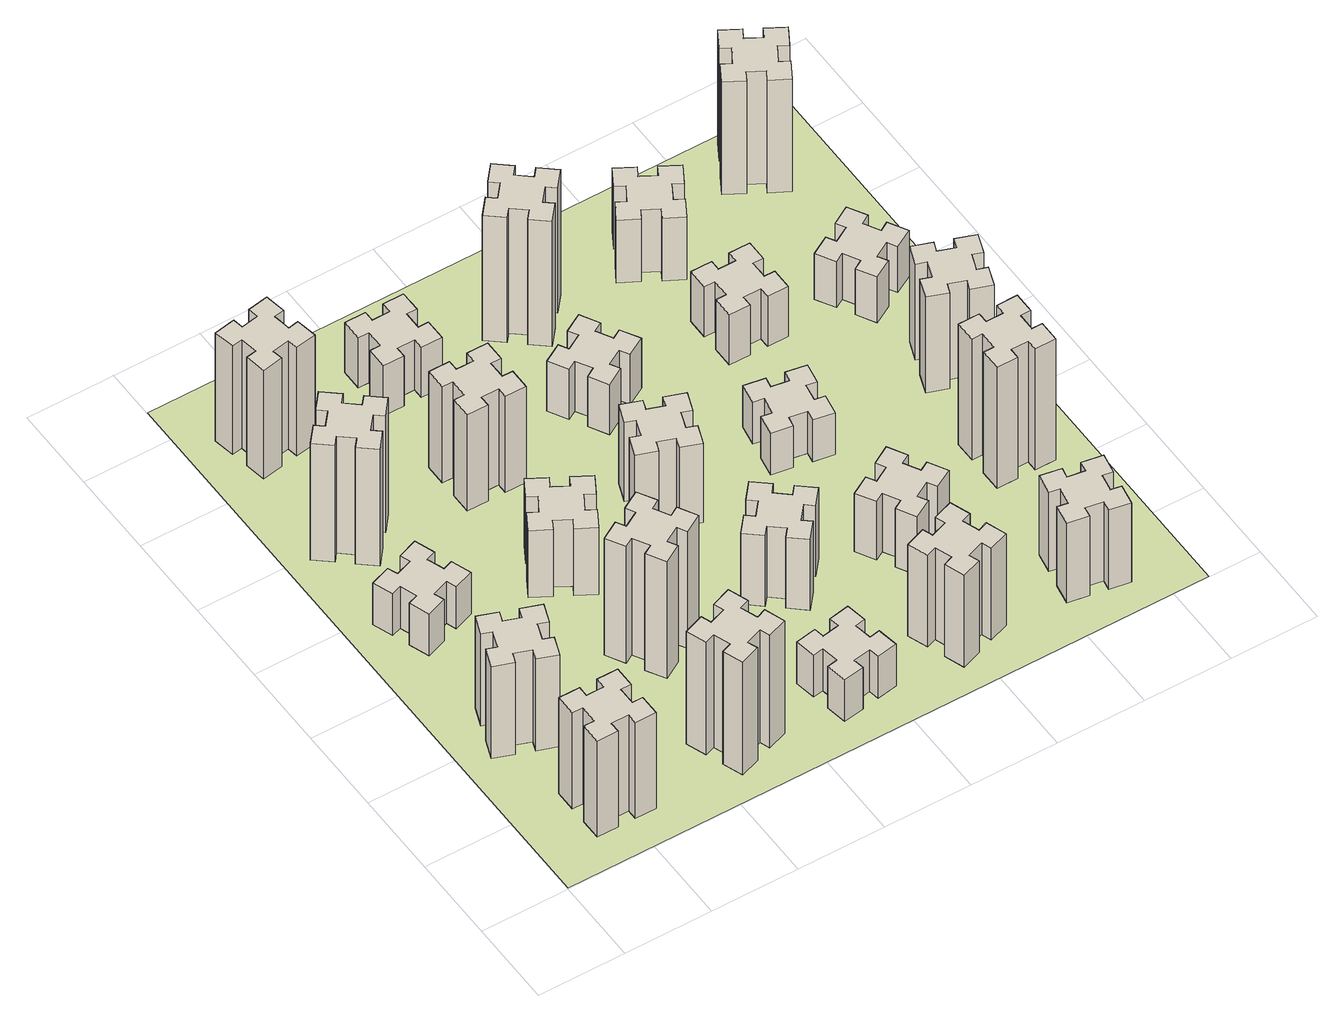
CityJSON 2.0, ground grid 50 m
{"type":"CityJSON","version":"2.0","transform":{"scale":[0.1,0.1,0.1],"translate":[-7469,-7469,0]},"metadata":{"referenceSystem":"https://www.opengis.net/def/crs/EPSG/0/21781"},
"CityObjects":{
"building1":{"type":"Building","attributes":{"class":"1000","function":"1000","usage":"1000","yearOfConstruction":2016,"roofType":"1000","measuredHeight":69,"storeysAboveGround":30,"storeysBelowGround":0},"geometry":[{"type":"Solid","lod":"1","boundaries":[[[[0,1,2,3,4,5,6,7,8,9,10,11,12,13,14,15,16,17,18,19]],[[17,16,20,21]],[[16,15,22,20]],[[15,14,23,22]],[[14,13,24,23]],[[13,12,25,24]],[[12,11,26,25]],[[11,10,27,26]],[[10,9,28,27]],[[9,8,29,28]],[[8,7,30,29]],[[7,6,31,30]],[[6,5,32,31]],[[5,4,33,32]],[[4,3,34,33]],[[3,2,35,34]],[[2,1,36,35]],[[1,0,37,36]],[[0,19,38,37]],[[19,18,39,38]],[[18,17,21,39]],[[24,25,26,27,28,29,30,31,32,33,34,35,36,37,38,39,21,20,22,23]]]]}]},
"building2":{"type":"Building","attributes":{"class":"1000","function":"1000","usage":"1000","yearOfConstruction":2016,"roofType":"1000","measuredHeight":66,"storeysAboveGround":30,"storeysBelowGround":0},"geometry":[{"type":"Solid","lod":"1","boundaries":[[[[40,41,42,43,44,45,46,47,48,49,50,51,52,53,54,55,56,57,58,59]],[[57,56,60,61]],[[56,55,62,60]],[[55,54,63,62]],[[54,53,64,63]],[[53,52,65,64]],[[52,51,66,65]],[[51,50,67,66]],[[50,49,68,67]],[[49,48,69,68]],[[48,47,70,69]],[[47,46,71,70]],[[46,45,72,71]],[[45,44,73,72]],[[44,43,74,73]],[[43,42,75,74]],[[42,41,76,75]],[[41,40,77,76]],[[40,59,78,77]],[[59,58,79,78]],[[58,57,61,79]],[[64,65,66,67,68,69,70,71,72,73,74,75,76,77,78,79,61,60,62,63]]]]}]},
"building3":{"type":"Building","attributes":{"class":"1000","function":"1000","usage":"1000","yearOfConstruction":2016,"roofType":"1000","measuredHeight":30,"storeysAboveGround":30,"storeysBelowGround":0},"geometry":[{"type":"Solid","lod":"1","boundaries":[[[[80,81,82,83,84,85,86,87,88,89,90,91,92,93,94,95,96,97,98,99]],[[97,96,100,101]],[[96,95,102,100]],[[95,94,103,102]],[[94,93,104,103]],[[93,92,105,104]],[[92,91,106,105]],[[91,90,107,106]],[[90,89,108,107]],[[89,88,109,108]],[[88,87,110,109]],[[87,86,111,110]],[[86,85,112,111]],[[85,84,113,112]],[[84,83,114,113]],[[83,82,115,114]],[[82,81,116,115]],[[81,80,117,116]],[[80,99,118,117]],[[99,98,119,118]],[[98,97,101,119]],[[104,105,106,107,108,109,110,111,112,113,114,115,116,117,118,119,101,100,102,103]]]]}]},
"building4":{"type":"Building","attributes":{"class":"1000","function":"1000","usage":"1000","yearOfConstruction":2016,"roofType":"1000","measuredHeight":84,"storeysAboveGround":30,"storeysBelowGround":0},"geometry":[{"type":"Solid","lod":"1","boundaries":[[[[120,121,122,123,124,125,126,127,128,129,130,131,132,133,134,135,136,137,138,139]],[[137,136,140,141]],[[136,135,142,140]],[[135,134,143,142]],[[134,133,144,143]],[[133,132,145,144]],[[132,131,146,145]],[[131,130,147,146]],[[130,129,148,147]],[[129,128,149,148]],[[128,127,150,149]],[[127,126,151,150]],[[126,125,152,151]],[[125,124,153,152]],[[124,123,154,153]],[[123,122,155,154]],[[122,121,156,155]],[[121,120,157,156]],[[120,139,158,157]],[[139,138,159,158]],[[138,137,141,159]],[[144,145,146,147,148,149,150,151,152,153,154,155,156,157,158,159,141,140,142,143]]]]}]},
"building5":{"type":"Building","attributes":{"class":"1000","function":"1000","usage":"1000","yearOfConstruction":2016,"roofType":"1000","measuredHeight":81,"storeysAboveGround":30,"storeysBelowGround":0},"geometry":[{"type":"Solid","lod":"1","boundaries":[[[[160,161,162,163,164,165,166,167,168,169,170,171,172,173,174,175,176,177,178,179]],[[177,176,180,181]],[[176,175,182,180]],[[175,174,183,182]],[[174,173,184,183]],[[173,172,185,184]],[[172,171,186,185]],[[171,170,187,186]],[[170,169,188,187]],[[169,168,189,188]],[[168,167,190,189]],[[167,166,191,190]],[[166,165,192,191]],[[165,164,193,192]],[[164,163,194,193]],[[163,162,195,194]],[[162,161,196,195]],[[161,160,197,196]],[[160,179,198,197]],[[179,178,199,198]],[[178,177,181,199]],[[184,185,186,187,188,189,190,191,192,193,194,195,196,197,198,199,181,180,182,183]]]]}]},
"building6":{"type":"Building","attributes":{"class":"1000","function":"1000","usage":"1000","yearOfConstruction":2016,"roofType":"1000","measuredHeight":78,"storeysAboveGround":30,"storeysBelowGround":0},"geometry":[{"type":"Solid","lod":"1","boundaries":[[[[200,201,202,203,204,205,206,207,208,209,210,211,212,213,214,215,216,217,218,219]],[[217,216,220,221]],[[216,215,222,220]],[[215,214,223,222]],[[214,213,224,223]],[[213,212,225,224]],[[212,211,226,225]],[[211,210,227,226]],[[210,209,228,227]],[[209,208,229,228]],[[208,207,230,229]],[[207,206,231,230]],[[206,205,232,231]],[[205,204,233,232]],[[204,203,234,233]],[[203,202,235,234]],[[202,201,236,235]],[[201,200,237,236]],[[200,219,238,237]],[[219,218,239,238]],[[218,217,221,239]],[[224,225,226,227,228,229,230,231,232,233,234,235,236,237,238,239,221,220,222,223]]]]}]},
"building7":{"type":"Building","attributes":{"class":"1000","function":"1000","usage":"1000","yearOfConstruction":2016,"roofType":"1000","measuredHeight":84,"storeysAboveGround":30,"storeysBelowGround":0},"geometry":[{"type":"Solid","lod":"1","boundaries":[[[[240,241,242,243,244,245,246,247,248,249,250,251,252,253,254,255,256,257,258,259]],[[257,256,260,261]],[[256,255,262,260]],[[255,254,263,262]],[[254,253,264,263]],[[253,252,265,264]],[[252,251,266,265]],[[251,250,267,266]],[[250,249,268,267]],[[249,248,269,268]],[[248,247,270,269]],[[247,246,271,270]],[[246,245,272,271]],[[245,244,273,272]],[[244,243,274,273]],[[243,242,275,274]],[[242,241,276,275]],[[241,240,277,276]],[[240,259,278,277]],[[259,258,279,278]],[[258,257,261,279]],[[264,265,266,267,268,269,270,271,272,273,274,275,276,277,278,279,261,260,262,263]]]]}]},
"building8":{"type":"Building","attributes":{"class":"1000","function":"1000","usage":"1000","yearOfConstruction":2016,"roofType":"1000","measuredHeight":48,"storeysAboveGround":30,"storeysBelowGround":0},"geometry":[{"type":"Solid","lod":"1","boundaries":[[[[280,281,282,283,284,285,286,287,288,289,290,291,292,293,294,295,296,297,298,299]],[[297,296,300,301]],[[296,295,302,300]],[[295,294,303,302]],[[294,293,304,303]],[[293,292,305,304]],[[292,291,306,305]],[[291,290,307,306]],[[290,289,308,307]],[[289,288,309,308]],[[288,287,310,309]],[[287,286,311,310]],[[286,285,312,311]],[[285,284,313,312]],[[284,283,314,313]],[[283,282,315,314]],[[282,281,316,315]],[[281,280,317,316]],[[280,299,318,317]],[[299,298,319,318]],[[298,297,301,319]],[[304,305,306,307,308,309,310,311,312,313,314,315,316,317,318,319,301,300,302,303]]]]}]},
"building9":{"type":"Building","attributes":{"class":"1000","function":"1000","usage":"1000","yearOfConstruction":2016,"roofType":"1000","measuredHeight":69,"storeysAboveGround":30,"storeysBelowGround":0},"geometry":[{"type":"Solid","lod":"1","boundaries":[[[[320,321,322,323,324,325,326,327,328,329,330,331,332,333,334,335,336,337,338,339]],[[337,336,340,341]],[[336,335,342,340]],[[335,334,343,342]],[[334,333,344,343]],[[333,332,345,344]],[[332,331,346,345]],[[331,330,347,346]],[[330,329,348,347]],[[329,328,349,348]],[[328,327,350,349]],[[327,326,351,350]],[[326,325,352,351]],[[325,324,353,352]],[[324,323,354,353]],[[323,322,355,354]],[[322,321,356,355]],[[321,320,357,356]],[[320,339,358,357]],[[339,338,359,358]],[[338,337,341,359]],[[344,345,346,347,348,349,350,351,352,353,354,355,356,357,358,359,341,340,342,343]]]]}]},
"building10":{"type":"Building","attributes":{"class":"1000","function":"1000","usage":"1000","yearOfConstruction":2016,"roofType":"1000","measuredHeight":30,"storeysAboveGround":30,"storeysBelowGround":0},"geometry":[{"type":"Solid","lod":"1","boundaries":[[[[360,361,362,363,364,365,366,367,368,369,370,371,372,373,374,375,376,377,378,379]],[[377,376,380,381]],[[376,375,382,380]],[[375,374,383,382]],[[374,373,384,383]],[[373,372,385,384]],[[372,371,386,385]],[[371,370,387,386]],[[370,369,388,387]],[[369,368,389,388]],[[368,367,390,389]],[[367,366,391,390]],[[366,365,392,391]],[[365,364,393,392]],[[364,363,394,393]],[[363,362,395,394]],[[362,361,396,395]],[[361,360,397,396]],[[360,379,398,397]],[[379,378,399,398]],[[378,377,381,399]],[[384,385,386,387,388,389,390,391,392,393,394,395,396,397,398,399,381,380,382,383]]]]}]},
"building11":{"type":"Building","attributes":{"class":"1000","function":"1000","usage":"1000","yearOfConstruction":2016,"roofType":"1000","measuredHeight":36,"storeysAboveGround":30,"storeysBelowGround":0},"geometry":[{"type":"Solid","lod":"1","boundaries":[[[[400,401,402,403,404,405,406,407,408,409,410,411,412,413,414,415,416,417,418,419]],[[417,416,420,421]],[[416,415,422,420]],[[415,414,423,422]],[[414,413,424,423]],[[413,412,425,424]],[[412,411,426,425]],[[411,410,427,426]],[[410,409,428,427]],[[409,408,429,428]],[[408,407,430,429]],[[407,406,431,430]],[[406,405,432,431]],[[405,404,433,432]],[[404,403,434,433]],[[403,402,435,434]],[[402,401,436,435]],[[401,400,437,436]],[[400,419,438,437]],[[419,418,439,438]],[[418,417,421,439]],[[424,425,426,427,428,429,430,431,432,433,434,435,436,437,438,439,421,420,422,423]]]]}]},
"building12":{"type":"Building","attributes":{"class":"1000","function":"1000","usage":"1000","yearOfConstruction":2016,"roofType":"1000","measuredHeight":51,"storeysAboveGround":30,"storeysBelowGround":0},"geometry":[{"type":"Solid","lod":"1","boundaries":[[[[440,441,442,443,444,445,446,447,448,449,450,451,452,453,454,455,456,457,458,459]],[[457,456,460,461]],[[456,455,462,460]],[[455,454,463,462]],[[454,453,464,463]],[[453,452,465,464]],[[452,451,466,465]],[[451,450,467,466]],[[450,449,468,467]],[[449,448,469,468]],[[448,447,470,469]],[[447,446,471,470]],[[446,445,472,471]],[[445,444,473,472]],[[444,443,474,473]],[[443,442,475,474]],[[442,441,476,475]],[[441,440,477,476]],[[440,459,478,477]],[[459,458,479,478]],[[458,457,461,479]],[[464,465,466,467,468,469,470,471,472,473,474,475,476,477,478,479,461,460,462,463]]]]}]},
"building13":{"type":"Building","attributes":{"class":"1000","function":"1000","usage":"1000","yearOfConstruction":2016,"roofType":"1000","measuredHeight":57,"storeysAboveGround":30,"storeysBelowGround":0},"geometry":[{"type":"Solid","lod":"1","boundaries":[[[[480,481,482,483,484,485,486,487,488,489,490,491,492,493,494,495,496,497,498,499]],[[497,496,500,501]],[[496,495,502,500]],[[495,494,503,502]],[[494,493,504,503]],[[493,492,505,504]],[[492,491,506,505]],[[491,490,507,506]],[[490,489,508,507]],[[489,488,509,508]],[[488,487,510,509]],[[487,486,511,510]],[[486,485,512,511]],[[485,484,513,512]],[[484,483,514,513]],[[483,482,515,514]],[[482,481,516,515]],[[481,480,517,516]],[[480,499,518,517]],[[499,498,519,518]],[[498,497,501,519]],[[504,505,506,507,508,509,510,511,512,513,514,515,516,517,518,519,501,500,502,503]]]]}]},
"building14":{"type":"Building","attributes":{"class":"1000","function":"1000","usage":"1000","yearOfConstruction":2016,"roofType":"1000","measuredHeight":66,"storeysAboveGround":30,"storeysBelowGround":0},"geometry":[{"type":"Solid","lod":"1","boundaries":[[[[520,521,522,523,524,525,526,527,528,529,530,531,532,533,534,535,536,537,538,539]],[[537,536,540,541]],[[536,535,542,540]],[[535,534,543,542]],[[534,533,544,543]],[[533,532,545,544]],[[532,531,546,545]],[[531,530,547,546]],[[530,529,548,547]],[[529,528,549,548]],[[528,527,550,549]],[[527,526,551,550]],[[526,525,552,551]],[[525,524,553,552]],[[524,523,554,553]],[[523,522,555,554]],[[522,521,556,555]],[[521,520,557,556]],[[520,539,558,557]],[[539,538,559,558]],[[538,537,541,559]],[[544,545,546,547,548,549,550,551,552,553,554,555,556,557,558,559,541,540,542,543]]]]}]},
"building15":{"type":"Building","attributes":{"class":"1000","function":"1000","usage":"1000","yearOfConstruction":2016,"roofType":"1000","measuredHeight":36,"storeysAboveGround":30,"storeysBelowGround":0},"geometry":[{"type":"Solid","lod":"1","boundaries":[[[[560,561,562,563,564,565,566,567,568,569,570,571,572,573,574,575,576,577,578,579]],[[577,576,580,581]],[[576,575,582,580]],[[575,574,583,582]],[[574,573,584,583]],[[573,572,585,584]],[[572,571,586,585]],[[571,570,587,586]],[[570,569,588,587]],[[569,568,589,588]],[[568,567,590,589]],[[567,566,591,590]],[[566,565,592,591]],[[565,564,593,592]],[[564,563,594,593]],[[563,562,595,594]],[[562,561,596,595]],[[561,560,597,596]],[[560,579,598,597]],[[579,578,599,598]],[[578,577,581,599]],[[584,585,586,587,588,589,590,591,592,593,594,595,596,597,598,599,581,580,582,583]]]]}]},
"building16":{"type":"Building","attributes":{"class":"1000","function":"1000","usage":"1000","yearOfConstruction":2016,"roofType":"1000","measuredHeight":90,"storeysAboveGround":30,"storeysBelowGround":0},"geometry":[{"type":"Solid","lod":"1","boundaries":[[[[600,601,602,603,604,605,606,607,608,609,610,611,612,613,614,615,616,617,618,619]],[[617,616,620,621]],[[616,615,622,620]],[[615,614,623,622]],[[614,613,624,623]],[[613,612,625,624]],[[612,611,626,625]],[[611,610,627,626]],[[610,609,628,627]],[[609,608,629,628]],[[608,607,630,629]],[[607,606,631,630]],[[606,605,632,631]],[[605,604,633,632]],[[604,603,634,633]],[[603,602,635,634]],[[602,601,636,635]],[[601,600,637,636]],[[600,619,638,637]],[[619,618,639,638]],[[618,617,621,639]],[[624,625,626,627,628,629,630,631,632,633,634,635,636,637,638,639,621,620,622,623]]]]}]},
"building17":{"type":"Building","attributes":{"class":"1000","function":"1000","usage":"1000","yearOfConstruction":2016,"roofType":"1000","measuredHeight":42,"storeysAboveGround":30,"storeysBelowGround":0},"geometry":[{"type":"Solid","lod":"1","boundaries":[[[[640,641,642,643,644,645,646,647,648,649,650,651,652,653,654,655,656,657,658,659]],[[657,656,660,661]],[[656,655,662,660]],[[655,654,663,662]],[[654,653,664,663]],[[653,652,665,664]],[[652,651,666,665]],[[651,650,667,666]],[[650,649,668,667]],[[649,648,669,668]],[[648,647,670,669]],[[647,646,671,670]],[[646,645,672,671]],[[645,644,673,672]],[[644,643,674,673]],[[643,642,675,674]],[[642,641,676,675]],[[641,640,677,676]],[[640,659,678,677]],[[659,658,679,678]],[[658,657,661,679]],[[664,665,666,667,668,669,670,671,672,673,674,675,676,677,678,679,661,660,662,663]]]]}]},
"building18":{"type":"Building","attributes":{"class":"1000","function":"1000","usage":"1000","yearOfConstruction":2016,"roofType":"1000","measuredHeight":30,"storeysAboveGround":30,"storeysBelowGround":0},"geometry":[{"type":"Solid","lod":"1","boundaries":[[[[680,681,682,683,684,685,686,687,688,689,690,691,692,693,694,695,696,697,698,699]],[[697,696,700,701]],[[696,695,702,700]],[[695,694,703,702]],[[694,693,704,703]],[[693,692,705,704]],[[692,691,706,705]],[[691,690,707,706]],[[690,689,708,707]],[[689,688,709,708]],[[688,687,710,709]],[[687,686,711,710]],[[686,685,712,711]],[[685,684,713,712]],[[684,683,714,713]],[[683,682,715,714]],[[682,681,716,715]],[[681,680,717,716]],[[680,699,718,717]],[[699,698,719,718]],[[698,697,701,719]],[[704,705,706,707,708,709,710,711,712,713,714,715,716,717,718,719,701,700,702,703]]]]}]},
"building19":{"type":"Building","attributes":{"class":"1000","function":"1000","usage":"1000","yearOfConstruction":2016,"roofType":"1000","measuredHeight":57,"storeysAboveGround":30,"storeysBelowGround":0},"geometry":[{"type":"Solid","lod":"1","boundaries":[[[[720,721,722,723,724,725,726,727,728,729,730,731,732,733,734,735,736,737,738,739]],[[737,736,740,741]],[[736,735,742,740]],[[735,734,743,742]],[[734,733,744,743]],[[733,732,745,744]],[[732,731,746,745]],[[731,730,747,746]],[[730,729,748,747]],[[729,728,749,748]],[[728,727,750,749]],[[727,726,751,750]],[[726,725,752,751]],[[725,724,753,752]],[[724,723,754,753]],[[723,722,755,754]],[[722,721,756,755]],[[721,720,757,756]],[[720,739,758,757]],[[739,738,759,758]],[[738,737,741,759]],[[744,745,746,747,748,749,750,751,752,753,754,755,756,757,758,759,741,740,742,743]]]]}]},
"building20":{"type":"Building","attributes":{"class":"1000","function":"1000","usage":"1000","yearOfConstruction":2016,"roofType":"1000","measuredHeight":36,"storeysAboveGround":30,"storeysBelowGround":0},"geometry":[{"type":"Solid","lod":"1","boundaries":[[[[760,761,762,763,764,765,766,767,768,769,770,771,772,773,774,775,776,777,778,779]],[[777,776,780,781]],[[776,775,782,780]],[[775,774,783,782]],[[774,773,784,783]],[[773,772,785,784]],[[772,771,786,785]],[[771,770,787,786]],[[770,769,788,787]],[[769,768,789,788]],[[768,767,790,789]],[[767,766,791,790]],[[766,765,792,791]],[[765,764,793,792]],[[764,763,794,793]],[[763,762,795,794]],[[762,761,796,795]],[[761,760,797,796]],[[760,779,798,797]],[[779,778,799,798]],[[778,777,781,799]],[[784,785,786,787,788,789,790,791,792,793,794,795,796,797,798,799,781,780,782,783]]]]}]},
"building21":{"type":"Building","attributes":{"class":"1000","function":"1000","usage":"1000","yearOfConstruction":2016,"roofType":"1000","measuredHeight":45,"storeysAboveGround":30,"storeysBelowGround":0},"geometry":[{"type":"Solid","lod":"1","boundaries":[[[[800,801,802,803,804,805,806,807,808,809,810,811,812,813,814,815,816,817,818,819]],[[817,816,820,821]],[[816,815,822,820]],[[815,814,823,822]],[[814,813,824,823]],[[813,812,825,824]],[[812,811,826,825]],[[811,810,827,826]],[[810,809,828,827]],[[809,808,829,828]],[[808,807,830,829]],[[807,806,831,830]],[[806,805,832,831]],[[805,804,833,832]],[[804,803,834,833]],[[803,802,835,834]],[[802,801,836,835]],[[801,800,837,836]],[[800,819,838,837]],[[819,818,839,838]],[[818,817,821,839]],[[824,825,826,827,828,829,830,831,832,833,834,835,836,837,838,839,821,820,822,823]]]]}]},
"building22":{"type":"Building","attributes":{"class":"1000","function":"1000","usage":"1000","yearOfConstruction":2016,"roofType":"1000","measuredHeight":87,"storeysAboveGround":30,"storeysBelowGround":0},"geometry":[{"type":"Solid","lod":"1","boundaries":[[[[840,841,842,843,844,845,846,847,848,849,850,851,852,853,854,855,856,857,858,859]],[[857,856,860,861]],[[856,855,862,860]],[[855,854,863,862]],[[854,853,864,863]],[[853,852,865,864]],[[852,851,866,865]],[[851,850,867,866]],[[850,849,868,867]],[[849,848,869,868]],[[848,847,870,869]],[[847,846,871,870]],[[846,845,872,871]],[[845,844,873,872]],[[844,843,874,873]],[[843,842,875,874]],[[842,841,876,875]],[[841,840,877,876]],[[840,859,878,877]],[[859,858,879,878]],[[858,857,861,879]],[[864,865,866,867,868,869,870,871,872,873,874,875,876,877,878,879,861,860,862,863]]]]}]},
"building23":{"type":"Building","attributes":{"class":"1000","function":"1000","usage":"1000","yearOfConstruction":2016,"roofType":"1000","measuredHeight":69,"storeysAboveGround":30,"storeysBelowGround":0},"geometry":[{"type":"Solid","lod":"1","boundaries":[[[[880,881,882,883,884,885,886,887,888,889,890,891,892,893,894,895,896,897,898,899]],[[897,896,900,901]],[[896,895,902,900]],[[895,894,903,902]],[[894,893,904,903]],[[893,892,905,904]],[[892,891,906,905]],[[891,890,907,906]],[[890,889,908,907]],[[889,888,909,908]],[[888,887,910,909]],[[887,886,911,910]],[[886,885,912,911]],[[885,884,913,912]],[[884,883,914,913]],[[883,882,915,914]],[[882,881,916,915]],[[881,880,917,916]],[[880,899,918,917]],[[899,898,919,918]],[[898,897,901,919]],[[904,905,906,907,908,909,910,911,912,913,914,915,916,917,918,919,901,900,902,903]]]]}]},
"building24":{"type":"Building","attributes":{"class":"1000","function":"1000","usage":"1000","yearOfConstruction":2016,"roofType":"1000","measuredHeight":33,"storeysAboveGround":30,"storeysBelowGround":0},"geometry":[{"type":"Solid","lod":"1","boundaries":[[[[920,921,922,923,924,925,926,927,928,929,930,931,932,933,934,935,936,937,938,939]],[[937,936,940,941]],[[936,935,942,940]],[[935,934,943,942]],[[934,933,944,943]],[[933,932,945,944]],[[932,931,946,945]],[[931,930,947,946]],[[930,929,948,947]],[[929,928,949,948]],[[928,927,950,949]],[[927,926,951,950]],[[926,925,952,951]],[[925,924,953,952]],[[924,923,954,953]],[[923,922,955,954]],[[922,921,956,955]],[[921,920,957,956]],[[920,939,958,957]],[[939,938,959,958]],[[938,937,941,959]],[[944,945,946,947,948,949,950,951,952,953,954,955,956,957,958,959,941,940,942,943]]]]}]},
"building25":{"type":"Building","attributes":{"class":"1000","function":"1000","usage":"1000","yearOfConstruction":2016,"roofType":"1000","measuredHeight":81,"storeysAboveGround":30,"storeysBelowGround":0},"geometry":[{"type":"Solid","lod":"1","boundaries":[[[[960,961,962,963,964,965,966,967,968,969,970,971,972,973,974,975,976,977,978,979]],[[977,976,980,981]],[[976,975,982,980]],[[975,974,983,982]],[[974,973,984,983]],[[973,972,985,984]],[[972,971,986,985]],[[971,970,987,986]],[[970,969,988,987]],[[969,968,989,988]],[[968,967,990,989]],[[967,966,991,990]],[[966,965,992,991]],[[965,964,993,992]],[[964,963,994,993]],[[963,962,995,994]],[[962,961,996,995]],[[961,960,997,996]],[[960,979,998,997]],[[979,978,999,998]],[[978,977,981,999]],[[984,985,986,987,988,989,990,991,992,993,994,995,996,997,998,999,981,980,982,983]]]]}]},
"landuse1":{"type":"LandUse","attributes":{"name":"plot1","function":"1010"},"geometry":[{"type":"MultiSurface","lod":"1","boundaries":[[[1000,1001,1002,1003]]]}]}
},
"vertices":[
[425,265,0],[525,265,0],[525,205,0],[645,205,0],[645,325,0],[585,325,0],[585,425,0],[645,425,0],[645,545,0],[525,545,0],[525,485,0],[425,485,0],[425,545,0],[305,545,0],[305,425,0],[365,425,0],[365,325,0],[305,325,0],[305,205,0],[425,205,0],[365,325,690],[305,325,690],[365,425,690],[305,425,690],[305,545,690],[425,545,690],[425,485,690],[525,485,690],[525,545,690],[645,545,690],[645,425,690],[585,425,690],[585,325,690],[645,325,690],[645,205,690],[525,205,690],[525,265,690],[425,265,690],[425,205,690],[305,205,690],
[289,1100,0],[255,1006,0],[199,1027,0],[157,914,0],[270,873,0],[291,929,0],[385,895,0],[364,839,0],[477,797,0],[518,910,0],[462,931,0],[496,1025,0],[552,1004,0],[593,1117,0],[480,1158,0],[460,1102,0],[366,1136,0],[387,1192,0],[274,1233,0],[233,1120,0],[366,1136,660],[387,1192,660],[460,1102,660],[480,1158,660],[593,1117,660],[552,1004,660],[496,1025,660],[462,931,660],[518,910,660],[477,797,660],[364,839,660],[385,895,660],[291,929,660],[270,873,660],[157,914,660],[199,1027,660],[255,1006,660],[289,1100,660],[233,1120,660],[274,1233,660],
[366,1735,0],[460,1769,0],[480,1713,0],[593,1754,0],[552,1867,0],[496,1846,0],[462,1940,0],[518,1960,0],[477,2073,0],[364,2032,0],[385,1976,0],[291,1942,0],[270,1998,0],[157,1957,0],[199,1844,0],[255,1865,0],[289,1771,0],[233,1750,0],[274,1637,0],[387,1679,0],[289,1771,300],[233,1750,300],[255,1865,300],[199,1844,300],[157,1957,300],[270,1998,300],[291,1942,300],[385,1976,300],[364,2032,300],[477,2073,300],[518,1960,300],[462,1940,300],[496,1846,300],[552,1867,300],[593,1754,300],[480,1713,300],[460,1769,300],[366,1735,300],[387,1679,300],[274,1637,300],
[266,2443,0],[343,2379,0],[304,2333,0],[396,2256,0],[473,2348,0],[427,2386,0],[492,2463,0],[538,2424,0],[615,2516,0],[523,2593,0],[484,2547,0],[408,2612,0],[446,2658,0],[354,2735,0],[277,2643,0],[323,2604,0],[259,2528,0],[213,2566,0],[136,2474,0],[228,2397,0],[259,2528,840],[213,2566,840],[323,2604,840],[277,2643,840],[354,2735,840],[446,2658,840],[408,2612,840],[484,2547,840],[523,2593,840],[615,2516,840],[538,2424,840],[492,2463,840],[427,2386,840],[473,2348,840],[396,2256,840],[304,2333,840],[343,2379,840],[266,2443,840],[228,2397,840],[136,2474,840],
[1206,255,0],[1300,289,0],[1320,233,0],[1433,274,0],[1392,387,0],[1336,366,0],[1302,460,0],[1358,480,0],[1317,593,0],[1204,552,0],[1225,496,0],[1131,462,0],[1110,518,0],[997,477,0],[1039,364,0],[1095,385,0],[1129,291,0],[1073,270,0],[1114,157,0],[1227,199,0],[1129,291,810],[1073,270,810],[1095,385,810],[1039,364,810],[997,477,810],[1110,518,810],[1131,462,810],[1225,496,810],[1204,552,810],[1317,593,810],[1358,480,810],[1302,460,810],[1336,366,810],[1392,387,810],[1433,274,810],[1320,233,810],[1300,289,810],[1206,255,810],[1227,199,810],[1114,157,810],
[492,3205,0],[475,3304,0],[534,3314,0],[513,3432,0],[395,3411,0],[405,3352,0],[307,3335,0],[297,3394,0],[178,3373,0],[199,3255,0],[258,3265,0],[276,3167,0],[217,3157,0],[237,3038,0],[356,3059,0],[345,3118,0],[444,3136,0],[454,3077,0],[572,3097,0],[551,3216,0],[444,3136,780],[454,3077,780],[345,3118,780],[356,3059,780],[237,3038,780],[217,3157,780],[276,3167,780],[258,3265,780],[199,3255,780],[178,3373,780],[297,3394,780],[307,3335,780],[405,3352,780],[395,3411,780],[513,3432,780],[534,3314,780],[475,3304,780],[492,3205,780],[551,3216,780],[572,3097,780],
[1204,1236,0],[1117,1186,0],[1087,1238,0],[983,1178,0],[1043,1074,0],[1095,1104,0],[1145,1017,0],[1093,987,0],[1153,883,0],[1257,943,0],[1227,995,0],[1314,1045,0],[1344,993,0],[1448,1053,0],[1388,1157,0],[1336,1127,0],[1286,1214,0],[1338,1244,0],[1278,1348,0],[1174,1288,0],[1286,1214,840],[1338,1244,840],[1336,1127,840],[1388,1157,840],[1448,1053,840],[1344,993,840],[1314,1045,840],[1227,995,840],[1257,943,840],[1153,883,840],[1093,987,840],[1145,1017,840],[1095,1104,840],[1043,1074,840],[983,1178,840],[1087,1238,840],[1117,1186,840],[1204,1236,840],[1174,1288,840],[1278,1348,840],
[1045,1854,0],[995,1767,0],[943,1797,0],[883,1693,0],[987,1633,0],[1017,1685,0],[1104,1635,0],[1074,1583,0],[1178,1523,0],[1238,1627,0],[1186,1657,0],[1236,1744,0],[1288,1714,0],[1348,1818,0],[1244,1878,0],[1214,1826,0],[1127,1876,0],[1157,1928,0],[1053,1988,0],[993,1884,0],[1127,1876,480],[1157,1928,480],[1214,1826,480],[1244,1878,480],[1348,1818,480],[1288,1714,480],[1236,1744,480],[1186,1657,480],[1238,1627,480],[1178,1523,480],[1074,1583,480],[1104,1635,480],[1017,1685,480],[987,1633,480],[883,1693,480],[943,1797,480],[995,1767,480],[1045,1854,480],[993,1884,480],[1053,1988,480],
[1225,2445,0],[1225,2545,0],[1285,2545,0],[1285,2665,0],[1165,2665,0],[1165,2605,0],[1065,2605,0],[1065,2665,0],[945,2665,0],[945,2545,0],[1005,2545,0],[1005,2445,0],[945,2445,0],[945,2325,0],[1065,2325,0],[1065,2385,0],[1165,2385,0],[1165,2325,0],[1285,2325,0],[1285,2445,0],[1165,2385,690],[1165,2325,690],[1065,2385,690],[1065,2325,690],[945,2325,690],[945,2445,690],[1005,2445,690],[1005,2545,690],[945,2545,690],[945,2665,690],[1065,2665,690],[1065,2605,690],[1165,2605,690],[1165,2665,690],[1285,2665,690],[1285,2545,690],[1225,2545,690],[1225,2445,690],[1285,2445,690],[1285,2325,690],
[1825,258,0],[1924,276,0],[1934,217,0],[2052,237,0],[2031,356,0],[1972,345,0],[1955,444,0],[2014,454,0],[1993,572,0],[1875,551,0],[1885,492,0],[1787,475,0],[1777,534,0],[1658,513,0],[1679,395,0],[1738,405,0],[1756,307,0],[1697,297,0],[1717,178,0],[1836,199,0],[1756,307,300],[1697,297,300],[1738,405,300],[1679,395,300],[1658,513,300],[1777,534,300],[1787,475,300],[1885,492,300],[1875,551,300],[1993,572,300],[2014,454,300],[1955,444,300],[1972,345,300],[2031,356,300],[2052,237,300],[1934,217,300],[1924,276,300],[1825,258,300],[1836,199,300],[1717,178,300],
[1225,3185,0],[1225,3285,0],[1285,3285,0],[1285,3405,0],[1165,3405,0],[1165,3345,0],[1065,3345,0],[1065,3405,0],[945,3405,0],[945,3285,0],[1005,3285,0],[1005,3185,0],[945,3185,0],[945,3065,0],[1065,3065,0],[1065,3125,0],[1165,3125,0],[1165,3065,0],[1285,3065,0],[1285,3185,0],[1165,3125,360],[1165,3065,360],[1065,3125,360],[1065,3065,360],[945,3065,360],[945,3185,360],[1005,3185,360],[1005,3285,360],[945,3285,360],[945,3405,360],[1065,3405,360],[1065,3345,360],[1165,3345,360],[1165,3405,360],[1285,3405,360],[1285,3285,360],[1225,3285,360],[1225,3185,360],[1285,3185,360],[1285,3065,360],
[1903,1224,0],[1839,1148,0],[1793,1186,0],[1716,1094,0],[1808,1017,0],[1846,1063,0],[1923,999,0],[1884,953,0],[1976,876,0],[2053,968,0],[2007,1006,0],[2072,1083,0],[2118,1044,0],[2195,1136,0],[2103,1213,0],[2064,1167,0],[1988,1232,0],[2026,1278,0],[1934,1355,0],[1857,1263,0],[1988,1232,510],[2026,1278,510],[2064,1167,510],[2103,1213,510],[2195,1136,510],[2118,1044,510],[2072,1083,510],[2007,1006,510],[2053,968,510],[1976,876,510],[1884,953,510],[1923,999,510],[1846,1063,510],[1808,1017,510],[1716,1094,510],[1793,1186,510],[1839,1148,510],[1903,1224,510],[1857,1263,510],[1934,1355,510],
[1842,1771,0],[1876,1865,0],[1932,1844,0],[1973,1957,0],[1860,1998,0],[1840,1942,0],[1746,1976,0],[1767,2032,0],[1654,2073,0],[1613,1960,0],[1669,1940,0],[1635,1846,0],[1579,1867,0],[1537,1754,0],[1650,1713,0],[1671,1769,0],[1765,1735,0],[1744,1679,0],[1857,1637,0],[1898,1750,0],[1765,1735,570],[1744,1679,570],[1671,1769,570],[1650,1713,570],[1537,1754,570],[1579,1867,570],[1635,1846,570],[1669,1940,570],[1613,1960,570],[1654,2073,570],[1767,2032,570],[1746,1976,570],[1840,1942,570],[1860,1998,570],[1973,1957,570],[1932,1844,570],[1876,1865,570],[1842,1771,570],[1898,1750,570],[1857,1637,570],
[2375,385,0],[2409,291,0],[2353,270,0],[2394,157,0],[2507,199,0],[2486,255,0],[2580,289,0],[2600,233,0],[2713,274,0],[2672,387,0],[2616,366,0],[2582,460,0],[2638,480,0],[2597,593,0],[2484,552,0],[2505,496,0],[2411,462,0],[2390,518,0],[2277,477,0],[2319,364,0],[2411,462,660],[2390,518,660],[2505,496,660],[2484,552,660],[2597,593,660],[2638,480,660],[2582,460,660],[2616,366,660],[2672,387,660],[2713,274,660],[2600,233,660],[2580,289,660],[2486,255,660],[2507,199,660],[2394,157,660],[2353,270,660],[2409,291,660],[2375,385,660],[2319,364,660],[2277,477,660],
[1976,2607,0],[1926,2694,0],[1978,2724,0],[1918,2828,0],[1814,2768,0],[1844,2716,0],[1757,2666,0],[1727,2718,0],[1623,2658,0],[1683,2554,0],[1735,2584,0],[1785,2497,0],[1733,2467,0],[1793,2363,0],[1897,2423,0],[1867,2475,0],[1954,2525,0],[1984,2473,0],[2088,2533,0],[2028,2637,0],[1954,2525,360],[1984,2473,360],[1867,2475,360],[1897,2423,360],[1793,2363,360],[1733,2467,360],[1785,2497,360],[1735,2584,360],[1683,2554,360],[1623,2658,360],[1727,2718,360],[1757,2666,360],[1844,2716,360],[1814,2768,360],[1918,2828,360],[1978,2724,360],[1926,2694,360],[1976,2607,360],[2028,2637,360],[2088,2533,360],
[1907,3126,0],[1972,3203,0],[2018,3164,0],[2095,3256,0],[2003,3333,0],[1964,3287,0],[1888,3352,0],[1926,3398,0],[1834,3475,0],[1757,3383,0],[1803,3344,0],[1739,3268,0],[1693,3306,0],[1616,3214,0],[1708,3137,0],[1746,3183,0],[1823,3119,0],[1784,3073,0],[1876,2996,0],[1953,3088,0],[1823,3119,900],[1784,3073,900],[1746,3183,900],[1708,3137,900],[1616,3214,900],[1693,3306,900],[1739,3268,900],[1803,3344,900],[1757,3383,900],[1834,3475,900],[1926,3398,900],[1888,3352,900],[1964,3287,900],[2003,3333,900],[2095,3256,900],[2018,3164,900],[1972,3203,900],[1907,3126,900],[1953,3088,900],[1876,2996,900],
[2607,895,0],[2694,945,0],[2724,893,0],[2828,953,0],[2768,1057,0],[2716,1027,0],[2666,1114,0],[2718,1144,0],[2658,1248,0],[2554,1188,0],[2584,1136,0],[2497,1086,0],[2467,1138,0],[2363,1078,0],[2423,974,0],[2475,1004,0],[2525,917,0],[2473,887,0],[2533,783,0],[2637,843,0],[2525,917,420],[2473,887,420],[2475,1004,420],[2423,974,420],[2363,1078,420],[2467,1138,420],[2497,1086,420],[2584,1136,420],[2554,1188,420],[2658,1248,420],[2718,1144,420],[2666,1114,420],[2716,1027,420],[2768,1057,420],[2828,953,420],[2724,893,420],[2694,945,420],[2607,895,420],[2637,843,420],[2533,783,420],
[2427,1756,0],[2525,1738,0],[2515,1679,0],[2633,1658,0],[2654,1777,0],[2595,1787,0],[2612,1885,0],[2671,1875,0],[2692,1993,0],[2574,2014,0],[2564,1955,0],[2465,1972,0],[2476,2031,0],[2357,2052,0],[2337,1934,0],[2396,1924,0],[2378,1825,0],[2319,1836,0],[2298,1717,0],[2417,1697,0],[2378,1825,300],[2319,1836,300],[2396,1924,300],[2337,1934,300],[2357,2052,300],[2476,2031,300],[2465,1972,300],[2564,1955,300],[2574,2014,300],[2692,1993,300],[2671,1875,300],[2612,1885,300],[2595,1787,300],[2654,1777,300],[2633,1658,300],[2515,1679,300],[2525,1738,300],[2427,1756,300],[2417,1697,300],[2298,1717,300],
[3335,307,0],[3352,405,0],[3411,395,0],[3432,513,0],[3314,534,0],[3304,475,0],[3205,492,0],[3216,551,0],[3097,572,0],[3077,454,0],[3136,444,0],[3118,345,0],[3059,356,0],[3038,237,0],[3157,217,0],[3167,276,0],[3265,258,0],[3255,199,0],[3373,178,0],[3394,297,0],[3265,258,570],[3255,199,570],[3167,276,570],[3157,217,570],[3038,237,570],[3059,356,570],[3118,345,570],[3136,444,570],[3077,454,570],[3097,572,570],[3216,551,570],[3205,492,570],[3304,475,570],[3314,534,570],[3432,513,570],[3411,395,570],[3352,405,570],[3335,307,570],[3394,297,570],[3373,178,570],
[2805,2545,0],[2805,2645,0],[2865,2645,0],[2865,2765,0],[2745,2765,0],[2745,2705,0],[2645,2705,0],[2645,2765,0],[2525,2765,0],[2525,2645,0],[2585,2645,0],[2585,2545,0],[2525,2545,0],[2525,2425,0],[2645,2425,0],[2645,2485,0],[2745,2485,0],[2745,2425,0],[2865,2425,0],[2865,2545,0],[2745,2485,360],[2745,2425,360],[2645,2485,360],[2645,2425,360],[2525,2425,360],[2525,2545,360],[2585,2545,360],[2585,2645,360],[2525,2645,360],[2525,2765,360],[2645,2765,360],[2645,2705,360],[2745,2705,360],[2745,2765,360],[2865,2765,360],[2865,2645,360],[2805,2645,360],[2805,2545,360],[2865,2545,360],[2865,2425,360],
[2497,3165,0],[2584,3115,0],[2554,3063,0],[2658,3003,0],[2718,3107,0],[2666,3137,0],[2716,3224,0],[2768,3194,0],[2828,3298,0],[2724,3358,0],[2694,3306,0],[2607,3356,0],[2637,3408,0],[2533,3468,0],[2473,3364,0],[2525,3334,0],[2475,3247,0],[2423,3277,0],[2363,3173,0],[2467,3113,0],[2475,3247,450],[2423,3277,450],[2525,3334,450],[2473,3364,450],[2533,3468,450],[2637,3408,450],[2607,3356,450],[2694,3306,450],[2724,3358,450],[2828,3298,450],[2768,3194,450],[2716,3224,450],[2666,3137,450],[2718,3107,450],[2658,3003,450],[2554,3063,450],[2584,3115,450],[2497,3165,450],[2467,3113,450],[2363,3173,450],
[3445,1165,0],[3445,1265,0],[3505,1265,0],[3505,1385,0],[3385,1385,0],[3385,1325,0],[3285,1325,0],[3285,1385,0],[3165,1385,0],[3165,1265,0],[3225,1265,0],[3225,1165,0],[3165,1165,0],[3165,1045,0],[3285,1045,0],[3285,1105,0],[3385,1105,0],[3385,1045,0],[3505,1045,0],[3505,1165,0],[3385,1105,870],[3385,1045,870],[3285,1105,870],[3285,1045,870],[3165,1045,870],[3165,1165,870],[3225,1165,870],[3225,1265,870],[3165,1265,870],[3165,1385,870],[3285,1385,870],[3285,1325,870],[3385,1325,870],[3385,1385,870],[3505,1385,870],[3505,1265,870],[3445,1265,870],[3445,1165,870],[3505,1165,870],[3505,1045,870],
[3351,1769,0],[3445,1735,0],[3424,1679,0],[3537,1637,0],[3578,1750,0],[3522,1771,0],[3556,1865,0],[3612,1844,0],[3653,1957,0],[3540,1998,0],[3520,1942,0],[3426,1976,0],[3447,2032,0],[3334,2073,0],[3293,1960,0],[3349,1940,0],[3315,1846,0],[3259,1867,0],[3217,1754,0],[3330,1713,0],[3315,1846,690],[3259,1867,690],[3349,1940,690],[3293,1960,690],[3334,2073,690],[3447,2032,690],[3426,1976,690],[3520,1942,690],[3540,1998,690],[3653,1957,690],[3612,1844,690],[3556,1865,690],[3522,1771,690],[3578,1750,690],[3537,1637,690],[3424,1679,690],[3445,1735,690],[3351,1769,690],[3330,1713,690],[3217,1754,690],
[3215,2484,0],[3265,2397,0],[3213,2367,0],[3273,2263,0],[3377,2323,0],[3347,2375,0],[3434,2425,0],[3464,2373,0],[3568,2433,0],[3508,2537,0],[3456,2507,0],[3406,2594,0],[3458,2624,0],[3398,2728,0],[3294,2668,0],[3324,2616,0],[3237,2566,0],[3207,2618,0],[3103,2558,0],[3163,2454,0],[3237,2566,330],[3207,2618,330],[3324,2616,330],[3294,2668,330],[3398,2728,330],[3458,2624,330],[3406,2594,330],[3456,2507,330],[3508,2537,330],[3568,2433,330],[3464,2373,330],[3434,2425,330],[3347,2375,330],[3377,2323,330],[3273,2263,330],[3213,2367,330],[3265,2397,330],[3215,2484,330],[3163,2454,330],[3103,2558,330],
[3237,3365,0],[3324,3315,0],[3294,3263,0],[3398,3203,0],[3458,3307,0],[3406,3337,0],[3456,3424,0],[3508,3394,0],[3568,3498,0],[3464,3558,0],[3434,3506,0],[3347,3556,0],[3377,3608,0],[3273,3668,0],[3213,3564,0],[3265,3534,0],[3215,3447,0],[3163,3477,0],[3103,3373,0],[3207,3313,0],[3215,3447,810],[3163,3477,810],[3265,3534,810],[3213,3564,810],[3273,3668,810],[3377,3608,810],[3347,3556,810],[3434,3506,810],[3464,3558,810],[3568,3498,810],[3508,3394,810],[3456,3424,810],[3406,3337,810],[3458,3307,810],[3398,3203,810],[3294,3263,810],[3324,3315,810],[3237,3365,810],[3207,3313,810],[3103,3373,810],
[5,3705,0],[3705,3705,0],[3705,5,0],[5,5,0]
]}
